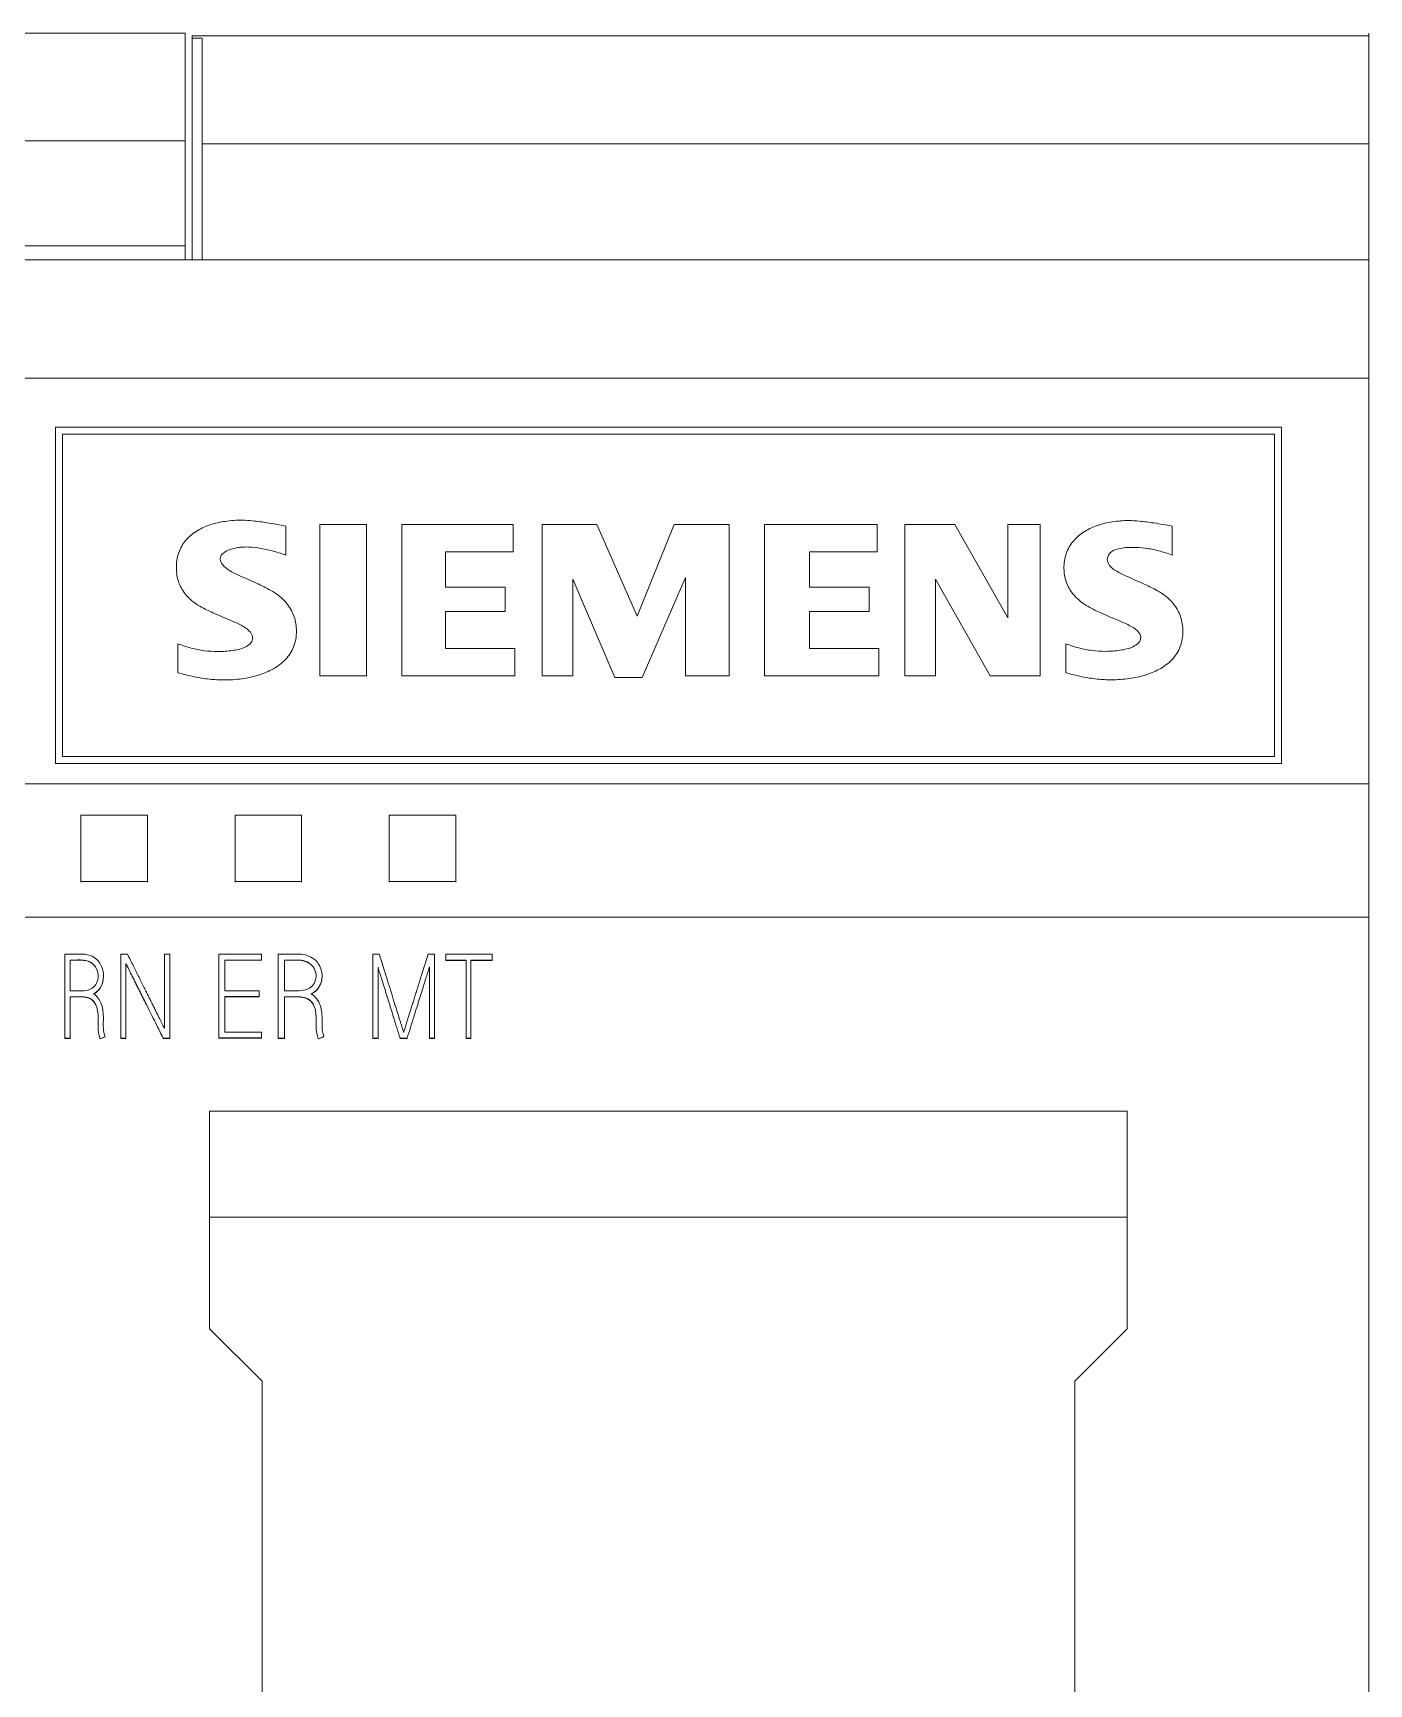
# Model space of a CAD drawing. Header units: millimetres. Extents: x 6750 to 121550, y -28210 to 66060.
# Drawn here: x 16076.48 to 16093.57, y 16175.89 to 16197.01 of the extents above; entities that cross this region are included whole.
import ezdxf

# ---------------------------------------------------------------- set-up
doc = ezdxf.new("R2010")
doc.units = ezdxf.units.MM
doc.layers.add('1', color=7, linetype='Continuous')

# ---------------------------------------------------------------- blocks, each defined once
blk = doc.blocks.new('5')
at = {"layer": '1', "color": 7, "linetype": 'Continuous', "lineweight": 13}
for p, q in [((40061.655, 18167.658), (40046.655, 18167.658)), ((40061.655, 18166.121), (40061.655, 18167.658)), ((40061.755, 18167.621), (40061.755, 18167.584)), ((40061.755, 18167.621), (40078.555, 18167.621)), ((40061.755, 18164.421), (40061.755, 18167.584)), ((40061.755, 18167.584), (40061.901, 18167.584)), ((40061.901, 18166.077), (40061.901, 18167.584)), ((40078.555, 18167.658), (40078.555, 18166.121)), ((40046.655, 18166.121), (40061.655, 18166.121)), ((40061.655, 18164.621), (40061.655, 18166.121)), ((40078.555, 18166.121), (40078.555, 18164.621)), ((40061.901, 18164.421), (40061.901, 18166.077)), ((40061.901, 18166.077), (40078.555, 18166.077)), ((40078.555, 18166.077), (40078.555, 18164.421)), ((40046.655, 18164.621), (40061.655, 18164.621)), ((40061.655, 18164.421), (40061.655, 18164.621)), ((40078.555, 18164.621), (40078.555, 18164.612)), ((40058.585, 18164.421), (40078.555, 18164.421)), ((40078.555, 18164.421), (40078.555, 18162.735)), ((40058.585, 18162.735), (40078.555, 18162.735)), ((40078.555, 18162.735), (40078.555, 18156.944)), ((40059.805, 18157.235), (40059.805, 18162.035)), ((40077.305, 18162.035), (40059.805, 18162.035)), ((40059.805, 18162.035), (40077.305, 18162.035)), ((40059.905, 18161.935), (40059.905, 18157.335)), ((40077.205, 18161.935), (40059.905, 18161.935)), ((40077.205, 18157.335), (40077.205, 18161.935)), ((40077.305, 18162.035), (40077.305, 18157.235)), ((40063.096, 18160.21), (40063.096, 18160.624)), ((40063.579, 18160.647), (40063.579, 18158.485)), ((40064.246, 18160.647), (40063.579, 18160.647)), ((40064.246, 18158.485), (40064.246, 18160.647)), ((40064.752, 18160.647), (40064.752, 18158.485)), ((40066.339, 18160.647), (40064.752, 18160.647)), ((40066.339, 18160.256), (40066.339, 18160.647)), ((40066.753, 18160.647), (40066.753, 18158.485)), ((40067.535, 18160.647), (40066.753, 18160.647)), ((40068.11, 18159.336), (40067.535, 18160.647)), ((40068.639, 18160.647), (40068.11, 18159.336)), ((40069.421, 18160.647), (40068.639, 18160.647)), ((40069.421, 18158.485), (40069.421, 18160.647)), ((40069.927, 18160.647), (40069.927, 18158.485)), ((40071.537, 18160.647), (40069.927, 18160.647)), ((40071.537, 18160.256), (40071.537, 18160.647)), ((40071.928, 18160.647), (40071.928, 18158.485)), ((40072.641, 18160.647), (40071.928, 18160.647)), ((40073.4, 18159.313), (40072.641, 18160.647)), ((40073.86, 18160.647), (40073.4, 18160.647)), ((40073.4, 18160.647), (40073.4, 18159.313)), ((40073.86, 18158.485), (40073.86, 18160.647)), ((40075.746, 18160.21), (40075.746, 18160.624)), ((40065.373, 18160.256), (40065.373, 18160.256)), ((40065.373, 18160.256), (40066.339, 18160.256)), ((40065.373, 18159.75), (40065.373, 18160.256)), ((40065.373, 18160.256), (40066.339, 18160.256)), ((40066.339, 18160.256), (40066.339, 18160.256)), ((40070.571, 18160.256), (40070.571, 18160.256)), ((40070.571, 18160.256), (40071.537, 18160.256)), ((40070.571, 18159.75), (40070.571, 18160.256)), ((40070.571, 18160.256), (40071.537, 18160.256)), ((40071.537, 18160.256), (40071.537, 18160.256)), ((40061.532, 18160.031), (40061.532, 18160.031)), ((40074.201, 18160.028), (40074.201, 18160.028)), ((40066.224, 18159.75), (40065.373, 18159.75)), ((40066.224, 18159.405), (40066.224, 18159.75)), ((40067.19, 18158.485), (40067.19, 18159.865)), ((40067.19, 18159.865), (40067.788, 18158.462)), ((40067.19, 18159.865), (40067.788, 18158.462)), ((40067.19, 18159.865), (40067.19, 18159.865)), ((40068.179, 18158.462), (40068.8, 18159.888)), ((40068.179, 18158.462), (40068.8, 18159.888)), ((40068.8, 18159.888), (40068.8, 18158.485)), ((40068.8, 18159.888), (40068.8, 18159.888)), ((40071.422, 18159.75), (40070.571, 18159.75)), ((40071.422, 18159.405), (40071.422, 18159.75)), ((40072.365, 18158.485), (40072.365, 18159.865)), ((40072.365, 18159.865), (40073.147, 18158.485)), ((40072.365, 18159.865), (40073.147, 18158.485)), ((40072.365, 18159.865), (40072.365, 18159.865)), ((40065.373, 18159.405), (40065.373, 18159.405)), ((40065.373, 18159.405), (40066.224, 18159.405)), ((40065.373, 18158.876), (40065.373, 18159.405)), ((40065.373, 18159.405), (40066.224, 18159.405)), ((40066.224, 18159.405), (40066.224, 18159.405)), ((40070.571, 18159.405), (40070.571, 18159.405)), ((40070.571, 18159.405), (40071.422, 18159.405)), ((40070.571, 18158.876), (40070.571, 18159.405)), ((40070.571, 18159.405), (40071.422, 18159.405)), ((40071.422, 18159.405), (40071.422, 18159.405)), ((40063.245, 18159.126), (40063.245, 18159.126)), ((40075.898, 18159.124), (40075.898, 18159.124)), ((40061.555, 18158.945), (40061.555, 18158.531)), ((40066.362, 18158.876), (40065.373, 18158.876)), ((40066.362, 18158.485), (40066.362, 18158.876)), ((40071.56, 18158.876), (40070.571, 18158.876)), ((40071.56, 18158.485), (40071.56, 18158.876)), ((40074.228, 18158.945), (40074.228, 18158.531)), ((40063.579, 18158.485), (40063.579, 18158.485)), ((40063.579, 18158.485), (40064.246, 18158.485)), ((40063.579, 18158.485), (40064.246, 18158.485)), ((40064.246, 18158.485), (40064.246, 18158.485)), ((40064.752, 18158.485), (40066.362, 18158.485)), ((40064.752, 18158.485), (40066.362, 18158.485)), ((40064.752, 18158.485), (40064.752, 18158.485)), ((40066.362, 18158.485), (40066.362, 18158.485)), ((40066.753, 18158.485), (40067.19, 18158.485)), ((40066.753, 18158.485), (40066.753, 18158.485)), ((40066.753, 18158.485), (40067.19, 18158.485)), ((40067.19, 18158.485), (40067.19, 18158.485)), ((40067.788, 18158.462), (40068.179, 18158.462)), ((40067.788, 18158.462), (40068.179, 18158.462)), ((40067.788, 18158.462), (40067.788, 18158.462)), ((40068.179, 18158.462), (40068.179, 18158.462)), ((40068.8, 18158.485), (40068.8, 18158.485)), ((40068.8, 18158.485), (40069.421, 18158.485)), ((40068.8, 18158.485), (40069.421, 18158.485)), ((40069.421, 18158.485), (40069.421, 18158.485)), ((40069.927, 18158.485), (40071.56, 18158.485)), ((40069.927, 18158.485), (40071.56, 18158.485)), ((40069.927, 18158.485), (40069.927, 18158.485)), ((40071.56, 18158.485), (40071.56, 18158.485)), ((40071.928, 18158.485), (40071.928, 18158.485)), ((40071.928, 18158.485), (40072.365, 18158.485)), ((40071.928, 18158.485), (40072.365, 18158.485)), ((40072.365, 18158.485), (40072.365, 18158.485)), ((40073.147, 18158.485), (40073.86, 18158.485)), ((40073.147, 18158.485), (40073.86, 18158.485)), ((40073.147, 18158.485), (40073.147, 18158.485)), ((40073.86, 18158.485), (40073.86, 18158.485)), ((40077.305, 18157.235), (40059.805, 18157.235)), ((40059.905, 18157.335), (40059.905, 18157.335)), ((40059.905, 18157.335), (40077.205, 18157.335)), ((40059.905, 18157.335), (40077.205, 18157.335)), ((40077.205, 18157.335), (40077.205, 18157.335)), ((40058.585, 18156.944), (40078.555, 18156.944)), ((40078.555, 18156.944), (40078.555, 18155.043)), ((40060.17, 18155.552), (40060.17, 18156.501)), ((40060.17, 18156.501), (40061.12, 18156.501)), ((40061.12, 18156.501), (40061.12, 18155.552)), ((40062.37, 18156.501), (40062.37, 18155.552)), ((40063.32, 18156.501), (40062.37, 18156.501)), ((40063.32, 18155.552), (40063.32, 18156.501)), ((40064.57, 18156.501), (40064.57, 18155.552)), ((40065.52, 18156.501), (40064.57, 18156.501)), ((40065.52, 18155.552), (40065.52, 18156.501)), ((40061.12, 18155.552), (40060.17, 18155.552)), ((40060.17, 18155.552), (40060.17, 18155.544)), ((40061.12, 18155.552), (40061.12, 18155.544)), ((40062.37, 18155.552), (40063.32, 18155.552)), ((40062.37, 18155.552), (40062.37, 18155.544)), ((40063.32, 18155.552), (40063.32, 18155.544)), ((40064.57, 18155.552), (40065.52, 18155.552)), ((40064.57, 18155.552), (40064.57, 18155.544)), ((40065.52, 18155.552), (40065.52, 18155.544)), ((40058.585, 18155.043), (40078.555, 18155.043)), ((40078.555, 18155.043), (40078.555, 18096.804)), ((40059.938, 18153.318), (40059.938, 18154.517)), ((40060.015, 18154.432), (40060.015, 18153.993)), ((40060.737, 18154.517), (40060.737, 18153.318)), ((40060.834, 18154.517), (40060.737, 18154.517)), ((40060.812, 18153.318), (40060.812, 18154.382)), ((40061.438, 18154.517), (40061.362, 18154.517)), ((40061.362, 18154.517), (40061.362, 18153.456)), ((40061.438, 18153.318), (40061.438, 18154.517)), ((40062.138, 18154.517), (40062.138, 18153.321)), ((40062.745, 18154.517), (40062.138, 18154.517)), ((40062.223, 18153.993), (40062.223, 18154.432)), ((40062.223, 18154.432), (40062.745, 18154.432)), ((40062.223, 18154.429), (40062.745, 18154.429)), ((40062.745, 18154.432), (40062.745, 18154.517)), ((40062.745, 18154.432), (40062.745, 18154.429)), ((40062.987, 18153.318), (40062.987, 18154.517)), ((40063.074, 18154.432), (40063.074, 18153.993)), ((40064.338, 18154.517), (40064.338, 18153.318)), ((40064.428, 18154.517), (40064.338, 18154.517)), ((40064.41, 18153.318), (40064.41, 18154.331)), ((40065.217, 18154.517), (40065.126, 18154.517)), ((40065.145, 18154.334), (40065.145, 18153.318)), ((40065.217, 18153.318), (40065.217, 18154.517)), ((40065.376, 18154.515), (40065.376, 18154.431)), ((40066.038, 18154.515), (40065.376, 18154.515)), ((40065.376, 18154.431), (40065.376, 18154.427)), ((40065.376, 18154.431), (40065.666, 18154.431)), ((40065.376, 18154.427), (40065.666, 18154.427)), ((40065.666, 18154.431), (40065.666, 18153.318)), ((40065.737, 18153.318), (40065.737, 18154.431)), ((40065.737, 18154.431), (40066.038, 18154.431)), ((40065.737, 18154.427), (40066.038, 18154.427)), ((40066.038, 18154.431), (40066.038, 18154.515)), ((40066.038, 18154.431), (40066.038, 18154.427)), ((40060.492, 18154.203), (40060.492, 18154.208)), ((40063.613, 18154.203), (40063.613, 18154.208)), ((40060.015, 18153.908), (40060.015, 18153.318)), ((40062.713, 18153.993), (40062.223, 18153.993)), ((40062.223, 18153.404), (40062.223, 18153.91)), ((40062.223, 18153.91), (40062.713, 18153.91)), ((40062.223, 18153.907), (40062.713, 18153.907)), ((40062.713, 18153.91), (40062.713, 18153.993)), ((40062.713, 18153.91), (40062.713, 18153.907)), ((40063.074, 18153.908), (40063.074, 18153.318)), ((40060.414, 18153.507), (40060.414, 18153.503)), ((40062.745, 18153.404), (40062.223, 18153.404)), ((40062.745, 18153.321), (40062.745, 18153.404)), ((40063.527, 18153.522), (40063.527, 18153.517)), ((40059.938, 18153.318), (40059.938, 18153.314)), ((40060.015, 18153.318), (40059.938, 18153.318)), ((40060.015, 18153.314), (40059.938, 18153.314)), ((40060.015, 18153.318), (40060.015, 18153.314)), ((40060.514, 18153.339), (40060.444, 18153.309)), ((40060.514, 18153.336), (40060.444, 18153.306)), ((40060.444, 18153.309), (40060.444, 18153.306)), ((40060.514, 18153.339), (40060.514, 18153.336)), ((40060.737, 18153.318), (40060.737, 18153.314)), ((40060.737, 18153.318), (40060.812, 18153.318)), ((40060.737, 18153.314), (40060.812, 18153.314)), ((40060.812, 18153.318), (40060.812, 18153.314)), ((40061.344, 18153.318), (40061.344, 18153.314)), ((40061.344, 18153.318), (40061.438, 18153.318)), ((40061.344, 18153.314), (40061.438, 18153.314)), ((40061.438, 18153.318), (40061.438, 18153.314)), ((40062.138, 18153.321), (40062.745, 18153.321)), ((40062.138, 18153.321), (40062.138, 18153.318)), ((40062.138, 18153.318), (40062.745, 18153.318)), ((40062.745, 18153.321), (40062.745, 18153.318)), ((40062.987, 18153.318), (40062.987, 18153.314)), ((40063.074, 18153.318), (40062.987, 18153.318)), ((40063.074, 18153.314), (40062.987, 18153.314)), ((40063.074, 18153.318), (40063.074, 18153.314)), ((40063.638, 18153.339), (40063.559, 18153.309)), ((40063.638, 18153.336), (40063.559, 18153.306)), ((40063.559, 18153.309), (40063.559, 18153.306)), ((40063.638, 18153.339), (40063.638, 18153.336)), ((40064.338, 18153.318), (40064.338, 18153.314)), ((40064.338, 18153.318), (40064.41, 18153.318)), ((40064.338, 18153.314), (40064.41, 18153.314)), ((40064.41, 18153.318), (40064.41, 18153.314)), ((40064.724, 18153.318), (40064.724, 18153.314)), ((40064.724, 18153.318), (40064.826, 18153.318)), ((40064.724, 18153.314), (40064.826, 18153.314)), ((40064.826, 18153.318), (40064.826, 18153.314)), ((40065.145, 18153.318), (40065.145, 18153.314)), ((40065.145, 18153.318), (40065.217, 18153.318)), ((40065.145, 18153.314), (40065.217, 18153.314)), ((40065.217, 18153.318), (40065.217, 18153.314)), ((40065.666, 18153.318), (40065.666, 18153.314)), ((40065.666, 18153.318), (40065.737, 18153.318)), ((40065.666, 18153.314), (40065.737, 18153.314)), ((40065.737, 18153.318), (40065.737, 18153.314)), ((40062.005, 18149.171), (40062.005, 18152.275)), ((40062.005, 18152.275), (40075.105, 18152.275)), ((40075.105, 18152.275), (40075.105, 18149.171)), ((40075.105, 18150.763), (40062.005, 18150.763)), ((40062.755, 18148.421), (40062.005, 18149.171)), ((40075.105, 18149.171), (40074.355, 18148.421)), ((40062.755, 18123.721), (40062.755, 18148.421)), ((40074.355, 18148.421), (40074.355, 18123.721))]:
    blk.add_line(p, q, dxfattribs=at)
for points, knots in [([(40063.096, 18160.624), (40063.007, 18160.64), (40062.849, 18160.669), (40062.64, 18160.698), (40062.44, 18160.712), (40062.236, 18160.698), (40062.021, 18160.651), (40061.826, 18160.566), (40061.659, 18160.435), (40061.551, 18160.243), (40061.522, 18160.032), (40061.551, 18159.826), (40061.652, 18159.647), (40061.785, 18159.525), (40061.94, 18159.439), (40062.116, 18159.357), (40062.311, 18159.278), (40062.481, 18159.199), (40062.586, 18159.125), (40062.63, 18159.036), (40062.601, 18158.953), (40062.524, 18158.897), (40062.431, 18158.865), (40062.33, 18158.846), (40062.23, 18158.836), (40062.096, 18158.831), (40061.931, 18158.842), (40061.74, 18158.88), (40061.616, 18158.921), (40061.555, 18158.945)], [0, 0, 0, 0, 0.058167, 0.103291, 0.135497, 0.18739, 0.233927, 0.276573, 0.323469, 0.367574, 0.415117, 0.457643, 0.499335, 0.545023, 0.571534, 0.61311, 0.669886, 0.707355, 0.733443, 0.751236, 0.766876, 0.785371, 0.810586, 0.829835, 0.851293, 0.875106, 0.916093, 0.9575, 1, 1, 1, 1]), ([(40075.746, 18160.624), (40075.658, 18160.639), (40075.502, 18160.667), (40075.295, 18160.694), (40075.097, 18160.707), (40074.897, 18160.692), (40074.687, 18160.642), (40074.494, 18160.555), (40074.329, 18160.424), (40074.22, 18160.234), (40074.191, 18160.027), (40074.221, 18159.824), (40074.324, 18159.646), (40074.459, 18159.524), (40074.616, 18159.436), (40074.792, 18159.354), (40074.987, 18159.276), (40075.157, 18159.199), (40075.262, 18159.127), (40075.308, 18159.04), (40075.278, 18158.958), (40075.201, 18158.903), (40075.106, 18158.871), (40075.002, 18158.85), (40074.901, 18158.839), (40074.767, 18158.834), (40074.603, 18158.844), (40074.413, 18158.881), (40074.289, 18158.921), (40074.228, 18158.945)], [0, 0, 0, 0, 0.057583, 0.102541, 0.134994, 0.185598, 0.231448, 0.274046, 0.321533, 0.365446, 0.411849, 0.454176, 0.496026, 0.542215, 0.569844, 0.611753, 0.668087, 0.705885, 0.732039, 0.749567, 0.764924, 0.783472, 0.80902, 0.829572, 0.851491, 0.87493, 0.915975, 0.95744, 1, 1, 1, 1]), ([(40061.555, 18158.531), (40061.631, 18158.509), (40061.78, 18158.472), (40062, 18158.436), (40062.228, 18158.424), (40062.459, 18158.438), (40062.689, 18158.485), (40062.904, 18158.571), (40063.093, 18158.702), (40063.222, 18158.9), (40063.256, 18159.119), (40063.226, 18159.33), (40063.125, 18159.516), (40062.991, 18159.643), (40062.834, 18159.733), (40062.658, 18159.819), (40062.464, 18159.902), (40062.295, 18159.982), (40062.191, 18160.058), (40062.148, 18160.143), (40062.17, 18160.214), (40062.227, 18160.261), (40062.298, 18160.291), (40062.374, 18160.311), (40062.448, 18160.323), (40062.556, 18160.328), (40062.703, 18160.315), (40062.895, 18160.275), (40063.027, 18160.234), (40063.096, 18160.21)], [0, 0, 0, 0, 0.050995, 0.09847, 0.142842, 0.197361, 0.247009, 0.29309, 0.345193, 0.39189, 0.440408, 0.484338, 0.527032, 0.573288, 0.601245, 0.643101, 0.698989, 0.736572, 0.762873, 0.781014, 0.793261, 0.807604, 0.826728, 0.842361, 0.858321, 0.874793, 0.911417, 0.952987, 1, 1, 1, 1]), ([(40074.228, 18158.531), (40074.304, 18158.51), (40074.452, 18158.473), (40074.671, 18158.438), (40074.898, 18158.426), (40075.128, 18158.441), (40075.356, 18158.489), (40075.567, 18158.574), (40075.752, 18158.705), (40075.876, 18158.903), (40075.908, 18159.12), (40075.878, 18159.33), (40075.779, 18159.513), (40075.646, 18159.639), (40075.492, 18159.727), (40075.318, 18159.811), (40075.126, 18159.893), (40074.958, 18159.972), (40074.853, 18160.047), (40074.805, 18160.148), (40074.856, 18160.261), (40075.002, 18160.313), (40075.173, 18160.324), (40075.365, 18160.312), (40075.555, 18160.274), (40075.681, 18160.234), (40075.746, 18160.21)], [0, 0, 0, 0, 0.051177, 0.098821, 0.143351, 0.197996, 0.24762, 0.293548, 0.344848, 0.391383, 0.440309, 0.484046, 0.526614, 0.57274, 0.600034, 0.641579, 0.697513, 0.73523, 0.761625, 0.77983, 0.802755, 0.831617, 0.874986, 0.914128, 0.955604, 1, 1, 1, 1]), ([(40059.938, 18154.517), (40059.98, 18154.517), (40060.062, 18154.517), (40060.163, 18154.518), (40060.263, 18154.514), (40060.354, 18154.481), (40060.445, 18154.395), (40060.496, 18154.27), (40060.492, 18154.128), (40060.437, 18154.012), (40060.38, 18153.966), (40060.353, 18153.95)], [0, 0, 0, 0, 0.119736, 0.239472, 0.290577, 0.408224, 0.509588, 0.644771, 0.785726, 0.911824, 1, 1, 1, 1]), ([(40060.015, 18153.993), (40060.045, 18153.993), (40060.123, 18153.995), (40060.233, 18153.985), (40060.337, 18154.026), (40060.402, 18154.102), (40060.422, 18154.201), (40060.405, 18154.298), (40060.353, 18154.374), (40060.277, 18154.423), (40060.188, 18154.434), (40060.101, 18154.432), (40060.043, 18154.432), (40060.015, 18154.432)], [0, 0, 0, 0, 0.087335, 0.223294, 0.307219, 0.396944, 0.494575, 0.585215, 0.669374, 0.750001, 0.836692, 0.918346, 1, 1, 1, 1]), ([(40060.415, 18154.203), (40060.415, 18154.234), (40060.404, 18154.295), (40060.353, 18154.371), (40060.277, 18154.42), (40060.188, 18154.431), (40060.101, 18154.428), (40060.043, 18154.429), (40060.015, 18154.429)], [0, 0, 0, 0, 0.176018, 0.343201, 0.503369, 0.675583, 0.837792, 1, 1, 1, 1]), ([(40060.812, 18154.382), (40060.815, 18154.376), (40060.822, 18154.36), (40060.835, 18154.333), (40060.852, 18154.3), (40060.873, 18154.259), (40060.896, 18154.214), (40060.921, 18154.164), (40060.948, 18154.11), (40060.977, 18154.053), (40061.006, 18153.992), (40061.037, 18153.931), (40061.069, 18153.868), (40061.115, 18153.775), (40061.178, 18153.649), (40061.26, 18153.487), (40061.315, 18153.375), (40061.344, 18153.318)], [0, 0, 0, 0, 0.017922, 0.043093, 0.075519, 0.113815, 0.156596, 0.203861, 0.254831, 0.308723, 0.365538, 0.424016, 0.482897, 0.542181, 0.685414, 0.838021, 1, 1, 1, 1]), ([(40060.812, 18154.379), (40060.815, 18154.373), (40060.822, 18154.357), (40060.835, 18154.33), (40060.852, 18154.296), (40060.873, 18154.256), (40060.896, 18154.211), (40060.921, 18154.161), (40060.948, 18154.107), (40060.977, 18154.049), (40061.006, 18153.989), (40061.037, 18153.927), (40061.069, 18153.865), (40061.115, 18153.772), (40061.178, 18153.646), (40061.26, 18153.484), (40061.315, 18153.372), (40061.344, 18153.314)], [0, 0, 0, 0, 0.017922, 0.043093, 0.075519, 0.113815, 0.156596, 0.203861, 0.254831, 0.308723, 0.365538, 0.424016, 0.482897, 0.542181, 0.685414, 0.838021, 1, 1, 1, 1]), ([(40061.362, 18153.456), (40061.359, 18153.462), (40061.351, 18153.479), (40061.337, 18153.506), (40061.32, 18153.541), (40061.3, 18153.582), (40061.277, 18153.627), (40061.252, 18153.677), (40061.224, 18153.731), (40061.196, 18153.789), (40061.166, 18153.849), (40061.135, 18153.91), (40061.104, 18153.973), (40061.059, 18154.064), (40060.997, 18154.189), (40060.917, 18154.35), (40060.862, 18154.46), (40060.834, 18154.517)], [0, 0, 0, 0, 0.019073, 0.045165, 0.078278, 0.117084, 0.160253, 0.207787, 0.258971, 0.31309, 0.370145, 0.428666, 0.487188, 0.54571, 0.688132, 0.839562, 1, 1, 1, 1]), ([(40062.987, 18154.517), (40063.009, 18154.517), (40063.068, 18154.517), (40063.162, 18154.517), (40063.268, 18154.519), (40063.366, 18154.511), (40063.462, 18154.475), (40063.555, 18154.402), (40063.617, 18154.276), (40063.614, 18154.135), (40063.555, 18154.016), (40063.494, 18153.969), (40063.456, 18153.95)], [0, 0, 0, 0, 0.059881, 0.158673, 0.252447, 0.346431, 0.422705, 0.524746, 0.65736, 0.787891, 0.892331, 1, 1, 1, 1]), ([(40063.074, 18153.993), (40063.108, 18153.993), (40063.178, 18153.994), (40063.291, 18153.99), (40063.403, 18154.006), (40063.493, 18154.075), (40063.534, 18154.176), (40063.521, 18154.29), (40063.449, 18154.383), (40063.346, 18154.432), (40063.25, 18154.432), (40063.16, 18154.432), (40063.106, 18154.432), (40063.074, 18154.432)], [0, 0, 0, 0, 0.090857, 0.181713, 0.298167, 0.378918, 0.467991, 0.571175, 0.664883, 0.764133, 0.85895, 0.915053, 1, 1, 1, 1]), ([(40063.527, 18154.203), (40063.527, 18154.232), (40063.514, 18154.296), (40063.449, 18154.38), (40063.346, 18154.429), (40063.25, 18154.429), (40063.16, 18154.429), (40063.106, 18154.429), (40063.074, 18154.429)], [0, 0, 0, 0, 0.146113, 0.332706, 0.530335, 0.719137, 0.830851, 1, 1, 1, 1]), ([(40064.41, 18154.331), (40064.413, 18154.321), (40064.419, 18154.301), (40064.429, 18154.267), (40064.441, 18154.228), (40064.455, 18154.184), (40064.47, 18154.137), (40064.486, 18154.087), (40064.502, 18154.034), (40064.519, 18153.979), (40064.537, 18153.922), (40064.554, 18153.865), (40064.572, 18153.807), (40064.599, 18153.723), (40064.633, 18153.61), (40064.678, 18153.466), (40064.708, 18153.368), (40064.724, 18153.318)], [0, 0, 0, 0, 0.027828, 0.061172, 0.100034, 0.143305, 0.189879, 0.239754, 0.292261, 0.346731, 0.403162, 0.460325, 0.516988, 0.573152, 0.708831, 0.851114, 1, 1, 1, 1]), ([(40064.777, 18153.402), (40064.776, 18153.406), (40064.772, 18153.417), (40064.765, 18153.438), (40064.755, 18153.468), (40064.743, 18153.506), (40064.729, 18153.55), (40064.713, 18153.6), (40064.696, 18153.656), (40064.677, 18153.715), (40064.657, 18153.778), (40064.637, 18153.844), (40064.616, 18153.912), (40064.586, 18154.012), (40064.542, 18154.15), (40064.487, 18154.329), (40064.448, 18154.453), (40064.428, 18154.517)], [0, 0, 0, 0, 0.010456, 0.029476, 0.057068, 0.091602, 0.131448, 0.176608, 0.226321, 0.279827, 0.337127, 0.396702, 0.457033, 0.518121, 0.666531, 0.827157, 1, 1, 1, 1]), ([(40065.126, 18154.517), (40065.106, 18154.453), (40065.067, 18154.329), (40065.011, 18154.15), (40064.967, 18154.012), (40064.936, 18153.912), (40064.915, 18153.844), (40064.894, 18153.778), (40064.874, 18153.715), (40064.855, 18153.656), (40064.838, 18153.6), (40064.822, 18153.55), (40064.808, 18153.506), (40064.797, 18153.468), (40064.788, 18153.438), (40064.781, 18153.417), (40064.778, 18153.406), (40064.777, 18153.402)], [0, 0, 0, 0, 0.172885, 0.333634, 0.482247, 0.543532, 0.603983, 0.663598, 0.720899, 0.774407, 0.82412, 0.869261, 0.909048, 0.943483, 0.970935, 0.989774, 1, 1, 1, 1]), ([(40064.826, 18153.318), (40064.842, 18153.369), (40064.873, 18153.468), (40064.919, 18153.613), (40064.954, 18153.727), (40064.981, 18153.811), (40064.999, 18153.869), (40065.017, 18153.927), (40065.035, 18153.984), (40065.052, 18154.039), (40065.069, 18154.092), (40065.084, 18154.142), (40065.099, 18154.189), (40065.113, 18154.233), (40065.126, 18154.271), (40065.136, 18154.305), (40065.143, 18154.325), (40065.145, 18154.334)], [0, 0, 0, 0, 0.150126, 0.293017, 0.42867, 0.485429, 0.542397, 0.599573, 0.655857, 0.710144, 0.762434, 0.812105, 0.858532, 0.901717, 0.940347, 0.973107, 1, 1, 1, 1]), ([(40060.492, 18154.202), (40060.491, 18154.175), (40060.483, 18154.104), (40060.437, 18154.009), (40060.38, 18153.963), (40060.353, 18153.947)], [0, 0, 0, 0, 0.266381, 0.698108, 1, 1, 1, 1]), ([(40063.613, 18154.201), (40063.613, 18154.175), (40063.604, 18154.11), (40063.555, 18154.013), (40063.494, 18153.966), (40063.456, 18153.947)], [0, 0, 0, 0, 0.246924, 0.617728, 1, 1, 1, 1]), ([(40060.444, 18153.309), (40060.437, 18153.329), (40060.421, 18153.388), (40060.411, 18153.489), (40060.418, 18153.601), (40060.411, 18153.713), (40060.382, 18153.819), (40060.299, 18153.897), (40060.198, 18153.911), (40060.105, 18153.907), (40060.045, 18153.908), (40060.015, 18153.908)], [0, 0, 0, 0, 0.070219, 0.202286, 0.334969, 0.442913, 0.574422, 0.689464, 0.799654, 0.899827, 1, 1, 1, 1]), ([(40060.415, 18153.602), (40060.415, 18153.604), (40060.415, 18153.637), (40060.411, 18153.71), (40060.382, 18153.816), (40060.299, 18153.894), (40060.198, 18153.908), (40060.105, 18153.904), (40060.045, 18153.905), (40060.015, 18153.905)], [0, 0, 0, 0, 0.005259, 0.16672, 0.363429, 0.535506, 0.700327, 0.850163, 1, 1, 1, 1]), ([(40060.353, 18153.95), (40060.38, 18153.929), (40060.424, 18153.885), (40060.468, 18153.797), (40060.487, 18153.698), (40060.492, 18153.598), (40060.487, 18153.506), (40060.491, 18153.42), (40060.504, 18153.367), (40060.514, 18153.339)], [0, 0, 0, 0, 0.1506, 0.291435, 0.440704, 0.60912, 0.749539, 0.864795, 1, 1, 1, 1]), ([(40063.559, 18153.309), (40063.549, 18153.335), (40063.53, 18153.398), (40063.526, 18153.5), (40063.528, 18153.608), (40063.522, 18153.718), (40063.483, 18153.828), (40063.387, 18153.899), (40063.28, 18153.911), (40063.176, 18153.908), (40063.108, 18153.908), (40063.074, 18153.908)], [0, 0, 0, 0, 0.086424, 0.208875, 0.319298, 0.426217, 0.558666, 0.671228, 0.78451, 0.892255, 1, 1, 1, 1]), ([(40063.559, 18153.306), (40063.549, 18153.332), (40063.53, 18153.395), (40063.526, 18153.497), (40063.528, 18153.605), (40063.522, 18153.715), (40063.483, 18153.825), (40063.387, 18153.896), (40063.28, 18153.907), (40063.176, 18153.904), (40063.108, 18153.905), (40063.074, 18153.905)], [0, 0, 0, 0, 0.086424, 0.208875, 0.319298, 0.426217, 0.558666, 0.671228, 0.78451, 0.892255, 1, 1, 1, 1]), ([(40063.456, 18153.95), (40063.485, 18153.931), (40063.539, 18153.884), (40063.591, 18153.787), (40063.61, 18153.674), (40063.613, 18153.56), (40063.607, 18153.444), (40063.626, 18153.372), (40063.638, 18153.339)], [0, 0, 0, 0, 0.149357, 0.327982, 0.480828, 0.664421, 0.845107, 1, 1, 1, 1]), ([(40060.444, 18153.306), (40060.437, 18153.326), (40060.421, 18153.385), (40060.414, 18153.452), (40060.414, 18153.498), (40060.414, 18153.504)], [0, 0, 0, 0, 0.315482, 0.908829, 1, 1, 1, 1])]:
    blk.add_open_spline(points, degree=3, knots=knots, dxfattribs=at)

msp = doc.modelspace()

# ---------------------------------------------------------------- block references
at = {"xscale": 0.8966695132365401, "yscale": 0.8966695132365401, "zscale": 0.8966695132365401}
msp.add_blockref('5', (-19843.644, -93.373), dxfattribs=at)

doc.saveas('drawing.dxf')
